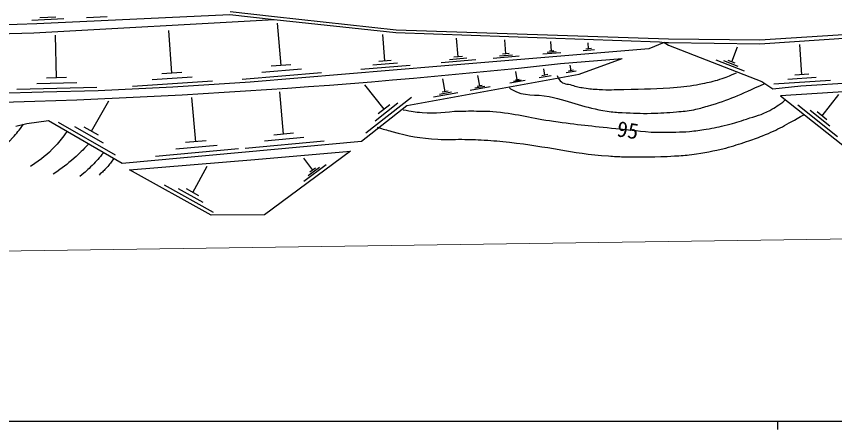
# Model space of a CAD drawing. Units: millimetres, scale not verified. Extents: x 40000 to 680000, y 20000 to 380000.
# Drawn here: x 178863 to 274704, y 204000 to 252358 of the extents above; entities that cross this region are included whole.
import ezdxf
from ezdxf.enums import TextEntityAlignment as Align

# ---------------------------------------------------------------- set-up
doc = ezdxf.new("R2010")
doc.units = ezdxf.units.MM
doc.header["$LTSCALE"] = 1000
for name, color, linetype, lineweight in [('M-BGD', 7, 'Continuous', 25), ('M-STR-HTXT', 7, 'Continuous', 13), ('M-TTL-BAND', 7, 'Continuous', 25)]:
    doc.layers.add(name, color=color, linetype=linetype, lineweight=lineweight)
doc.styles.add('ＭＳ ゴシック', font='')
doc.styles.get('ＭＳ ゴシック').set_extended_font_data('MS Gothic')

msp = doc.modelspace()

# ---------------------------------------------------------------- linework, layer by layer
at = {"layer": 'M-BGD'}
for p, q in [((184437, 252064), (180662, 251890)), ((181255, 251517), (203879, 252564)), ((183482, 252272), (181594, 252185)), ((189511, 252299), (187077, 252187)), ((203879, 252564), (209055, 252002)), ((203920, 252939), (209092, 252339)), ((209092, 252339), (223346, 250792)), ((172450, 251263), (181255, 251517)), ((180917, 250416), (209055, 252002)), ((209055, 252002), (223321, 250454)), ((209867, 246610), (209454, 251564)), ((149190, 249583), (180917, 250416)), ((183575, 245164), (183443, 250158)), ((197065, 245715), (196738, 250716)), ((222036, 247151), (221779, 250227)), ((223321, 250454), (254204, 249365)), ((223346, 250792), (255244, 249741)), ((265942, 249615), (286396, 250941)), ((265954, 249156), (286457, 250484)), ((230595, 247638), (230412, 249807)), ((236199, 247976), (236061, 249608)), ((241560, 248299), (241465, 249417)), ((245889, 248560), (245829, 249263)), ((254729, 249317), (252946, 248577)), ((254204, 249365), (254729, 249317)), ((254729, 249317), (255239, 249282)), ((254729, 249317), (255254, 248977)), ((255239, 249282), (265954, 249156)), ((255244, 249741), (265942, 249615)), ((252946, 248577), (228584, 246521)), ((241822, 248321), (241298, 248277)), ((246563, 248440), (245244, 248328)), ((246218, 248588), (245559, 248532)), ((255254, 248977), (266176, 244743)), ((262645, 247048), (263328, 248812)), ((270852, 245529), (270625, 249058)), ((231634, 247453), (229601, 247282)), ((231103, 247681), (230087, 247596)), ((237763, 247697), (234704, 247439)), ((236981, 247837), (235451, 247708)), ((236581, 248008), (235816, 247944)), ((242631, 248108), (240535, 247931)), ((242096, 248203), (241047, 248115)), ((242591, 246827), (249822, 247443)), ((244800, 245612), (249822, 247443)), ((228584, 246521), (206232, 244659)), ((211028, 246707), (208706, 246513)), ((224983, 246623), (219216, 246142)), ((223509, 246887), (220626, 246647)), ((222756, 247211), (221315, 247091)), ((232674, 247268), (228608, 246925)), ((243826, 246005), (243711, 246640)), ((264128, 245966), (260820, 247248)), ((263386, 246507), (261732, 247148)), ((263058, 246888), (262231, 247209)), ((198237, 245792), (195893, 245639)), ((214615, 245759), (205326, 244985)), ((212241, 246184), (207597, 245797)), ((224608, 241937), (244800, 245612)), ((233132, 244215), (232906, 245457)), ((237531, 244943), (237356, 245902)), ((241508, 245420), (240099, 245163)), ((241122, 245543), (240417, 245415)), ((240770, 245479), (240633, 246231)), ((244450, 245955), (243260, 245738)), ((244123, 246059), (243529, 245951)), ((271680, 245582), (270025, 245475)), ((185932, 244601), (181250, 244478)), ((184745, 245195), (182404, 245133)), ((201835, 244772), (192459, 244158)), ((199450, 245244), (194762, 244937)), ((206232, 244659), (197173, 244066)), ((229077, 243545), (228804, 245046)), ((238473, 244867), (236675, 244540)), ((238002, 244905), (237103, 244742)), ((237755, 244984), (237306, 244902)), ((266176, 244743), (267446, 243897)), ((274218, 244860), (267601, 244433)), ((272535, 245194), (269227, 244981)), ((270748, 244235), (286496, 245251)), ((182017, 243473), (170672, 243219)), ((188290, 244039), (178926, 243792)), ((188452, 243643), (182017, 243473)), ((197173, 244066), (188452, 243643)), ((210171, 238572), (209720, 243521)), ((221926, 241494), (219690, 244346)), ((229815, 243485), (228408, 243229)), ((229429, 243609), (228726, 243481)), ((234352, 244117), (232025, 243693)), ((233742, 244166), (232578, 243954)), ((233423, 244268), (232841, 244163)), ((267446, 243897), (270748, 244235)), ((286875, 244249), (268379, 243070)), ((199891, 237693), (199419, 242869)), ((225159, 242878), (219812, 238684)), ((230553, 243426), (227739, 242913)), ((268379, 243070), (276590, 236531)), ((273227, 240732), (275198, 243208)), ((187645, 238919), (189681, 242464)), ((219272, 237752), (224608, 241937)), ((223543, 242186), (220869, 240089)), ((222595, 242018), (221258, 240970)), ((275055, 238265), (270413, 241962)), ((274141, 239498), (271820, 241347)), ((273807, 240270), (272647, 241194)), ((178800, 239494), (180070, 239833)), ((180070, 239833), (182610, 240171)), ((182610, 240171), (191263, 235200)), ((190459, 236123), (183812, 239942)), ((189052, 237521), (185728, 239430)), ((188476, 238442), (186814, 239396)), ((211331, 238678), (209011, 238466)), ((191263, 235200), (219272, 237752)), ((201104, 237803), (198678, 237582)), ((214923, 237758), (205644, 236912)), ((212547, 238165), (207908, 237742)), ((204862, 236841), (195156, 235957)), ((202376, 237267), (197523, 236825)), ((206801, 235614), (218005, 236588)), ((218005, 236588), (207908, 229126)), ((213578, 234359), (212535, 235770)), ((192132, 234412), (206801, 235614)), ((199513, 231762), (201217, 234823)), ((215161, 234984), (212515, 233029)), ((201664, 229104), (192132, 234412)), ((214369, 234671), (213046, 233694)), ((213908, 234603), (213247, 234114)), ((201956, 229400), (196218, 232595)), ((200734, 230581), (197865, 232178)), ((200230, 231363), (198796, 232162)), ((207908, 229126), (201664, 229104))]:
    msp.add_line(p, q, dxfattribs=at)
msp.add_arc((153547, 1060518), 818548, 270.71255, 276.24517, dxfattribs=at)
for points, knots in [([(242215, 245421), (242300, 245159), (242382, 245032), (242554, 244828), (242918, 244396), (243371, 244493), (243909, 244320), (244459, 244143), (244779, 244081), (245348, 243981), (246035, 243862), (246430, 243853), (247126, 243812), (248248, 243745), (248881, 243786), (250005, 243812), (252453, 243868), (253829, 243866), (256270, 244066), (256867, 244115), (257201, 244153), (257794, 244235), (258359, 244314), (258675, 244370), (259233, 244489), (260033, 244660), (260486, 244748), (261265, 244997), (262043, 245246), (262315, 245365), (263213, 245759)], [0, 0, 0, 0, 1, 1, 1, 2, 2, 2, 3, 3, 3, 4, 4, 4, 5, 5, 5, 6, 6, 6, 7, 7, 7, 8, 8, 8, 9, 9, 9, 10, 10, 10, 10]), ([(155855, 244659), (156797, 244614), (157171, 244541), (157980, 244310), (159361, 243916), (160048, 243368), (161153, 242450), (162849, 241042), (163439, 239880), (164932, 238258), (166062, 237031), (166504, 236122), (167855, 235144), (168921, 234371), (169720, 234154), (171028, 234007), (171922, 233906), (172470, 233954), (173316, 234258), (174484, 234677), (175062, 235127), (176047, 235882), (177060, 236658), (177561, 237186), (178409, 238140), (178944, 238743), (179132, 238965), (179716, 239738)], [0, 0, 0, 0, 1, 1, 1, 2, 2, 2, 3, 3, 3, 4, 4, 4, 5, 5, 5, 6, 6, 6, 7, 7, 7, 8, 8, 8, 9, 9, 9, 9]), ([(236627, 243981), (236728, 243895), (236780, 243875), (236881, 243812), (238369, 242888), (239575, 243346), (241284, 242965), (243946, 242372), (245360, 241675), (248057, 241272), (248747, 241169), (249139, 241137), (249835, 241103), (251157, 241037), (251899, 240994), (253222, 241018), (254381, 241039), (255030, 241087), (256185, 241187), (256982, 241257), (257434, 241281), (258217, 241441), (258854, 241571), (259201, 241688), (259826, 241865), (262527, 242628), (263417, 243139), (266515, 244489)], [0, 0, 0, 0, 1, 1, 1, 2, 2, 2, 3, 3, 3, 4, 4, 4, 5, 5, 5, 6, 6, 6, 7, 7, 7, 8, 8, 8, 9, 9, 9, 9]), ([(253222, 238817), (254602, 238793), (254977, 238775), (256101, 238817), (256729, 238840), (257083, 238842), (257709, 238901), (258473, 238973), (258900, 239029), (259657, 239155), (260623, 239316), (261164, 239419), (262112, 239663), (263014, 239895), (263516, 240041), (264398, 240341), (265468, 240704), (266116, 240814), (267107, 241357), (267840, 241757), (268118, 241945), (268885, 242542)], [0, 0, 0, 0, 1, 1, 1, 2, 2, 2, 3, 3, 3, 4, 4, 4, 5, 5, 5, 6, 6, 6, 7, 7, 7, 7]), ([(221133, 239409), (221919, 239140), (222161, 239084), (222827, 238901), (224898, 238333), (226103, 238113), (228245, 237970), (229334, 237897), (229948, 237990), (231039, 237970), (232065, 237951), (232640, 237952), (233664, 237885), (234823, 237810), (235472, 237753), (236627, 237631), (241176, 237152), (243664, 236342), (248227, 236023), (248920, 235974), (249309, 235938), (250005, 235938), (252320, 235937), (253621, 235877), (255931, 236023), (256726, 236073), (257176, 236069), (257963, 236192), (259527, 236437), (260409, 236562), (261943, 236954), (262916, 237203), (263447, 237393), (264398, 237716), (265131, 237965), (265540, 238110), (266261, 238393), (268229, 239168), (268867, 239608), (271087, 240849)], [0, 0, 0, 0, 1, 1, 1, 2, 2, 2, 3, 3, 3, 4, 4, 4, 5, 5, 5, 6, 6, 6, 7, 7, 7, 8, 8, 8, 9, 9, 9, 10, 10, 10, 11, 11, 11, 12, 12, 12, 13, 13, 13, 13]), ([(224181, 241441), (225183, 241224), (225517, 241189), (226383, 241103), (228095, 240931), (229065, 241238), (230785, 241272), (231843, 241293), (232437, 241296), (233495, 241272), (234124, 241258), (234477, 241251), (235103, 241187), (237737, 240919), (239171, 240462), (241792, 240087), (244626, 239681), (246226, 239543), (249073, 239240), (250693, 239068), (251208, 239013), (253222, 238817)], [0, 0, 0, 0, 1, 1, 1, 2, 2, 2, 3, 3, 3, 4, 4, 4, 5, 5, 5, 6, 6, 6, 7, 7, 7, 7]), ([(184797, 238915), (184222, 238080), (184003, 237819), (183422, 237177), (182438, 236090), (181922, 235788), (180529, 234786)], [0, 0, 0, 0, 1, 1, 1, 2, 2, 2, 2]), ([(187359, 237443), (186570, 236622), (186329, 236386), (185621, 235760), (184721, 234965), (184363, 234726), (183186, 233885)], [0, 0, 0, 0, 1, 1, 1, 2, 2, 2, 2]), ([(189091, 236448), (188487, 235706), (188307, 235483), (187747, 234919), (187211, 234380), (187003, 234204), (186300, 233620)], [0, 0, 0, 0, 1, 1, 1, 2, 2, 2, 2]), ([(190287, 235761), (189927, 235234), (189816, 235067), (189459, 234668), (189127, 234297), (188989, 234172), (188544, 233782)], [0, 0, 0, 0, 1, 1, 1, 2, 2, 2, 2])]:
    msp.add_open_spline(points, degree=3, knots=knots, dxfattribs=at)
at = {"layer": 'M-STR-HTXT'}
msp.add_line((134979, 224253), (496186, 229555), dxfattribs=at)
at = {"layer": 'M-TTL-BAND'}
for p, q in [((40000, 205000), (579000, 205000)), ((268000, 205000), (268000, 204000))]:
    msp.add_line(p, q, dxfattribs=at)

# ---------------------------------------------------------------- texts
at = {"layer": 'M-BGD', "style": 'ＭＳ ゴシック'}
msp.add_text('95', height=1833, rotation=351.448, dxfattribs=at).set_placement((249035, 237784), align=Align.BOTTOM_LEFT)

doc.saveas('drawing.dxf')
